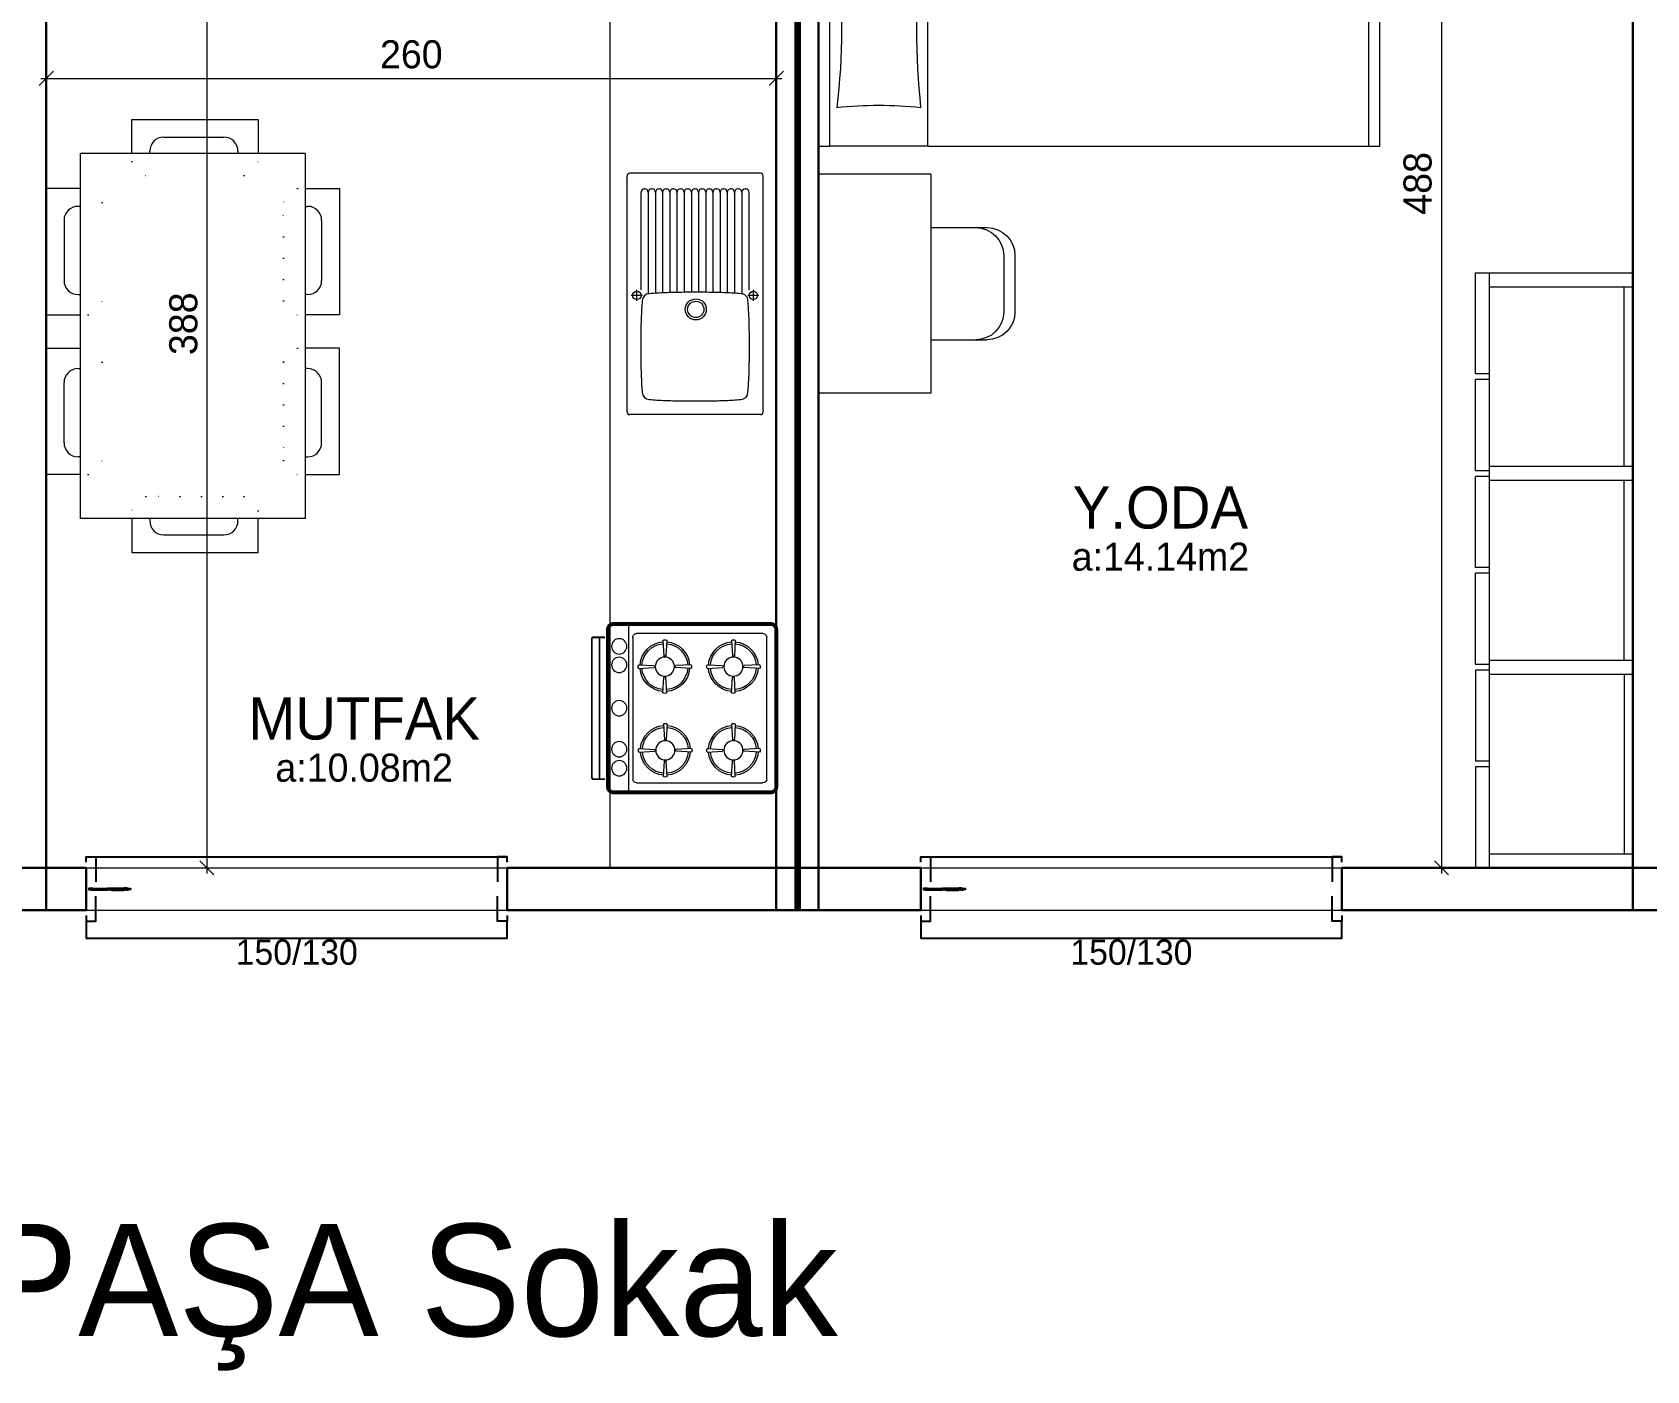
# Model space of a CAD drawing. Header units: centimetres. Extents: x 562865 to 1310255, y -148070 to 32737.
# Drawn here: x 621517 to 622092, y 22364 to 22840 of the extents above; entities that cross this region are included whole.
import ezdxf
from ezdxf.enums import TextEntityAlignment as Align

# ---------------------------------------------------------------- set-up
doc = ezdxf.new("R2010")
doc.units = ezdxf.units.CM
doc.header["$LTSCALE"] = 2.5
doc.linetypes.add('ACAD_ISO07W100', pattern=[3, 0, -3])
doc.layers.get('0').update_dxf_attribs({"color": 86})
for name, color, linetype in [('alan', 7, 'Continuous'), ('mahal', 7, 'Continuous'), ('penc-yazi', 7, 'Continuous'), ('pencere', 7, 'Continuous')]:
    doc.layers.add(name, color=color, linetype=linetype)
for name, color, linetype, lineweight in [('DUVAR', 4, 'Continuous', 30), ('duvar-kesim', 7, 'Continuous', 0), ('iç ölçü', 106, 'Continuous', 18), ('kolon', 1, 'Continuous', 53), ('Z_YOL_ADI', 7, 'Continuous', 0)]:
    doc.layers.add(name, color=color, linetype=linetype, lineweight=lineweight)
doc.styles.add('PINAR', font='comic.ttf')
doc.dimstyles.new('TEMİZ ÖLÇÜ', dxfattribs={"dimtxt": 10, "dimasz": 5, "dimexe": 1.8, "dimexo": 0.625, "dimgap": 3, "dimtad": 1, "dimdec": 0, "dimrnd": 0.5, "dimzin": 1, "dimdsep": 46, "dimtxsty": 'PINAR', "dimblk": 'OBLIQUE', "dimcen": 0.9, "dimdle": 2, "dimclrd": 256, "dimclre": 256, "dimclrt": 7, "dimadec": 0, "dimazin": 0, "dimtfac": 1, "dimtdec": 0, "dimtofl": 0, "dimtmove": 2, "dimatfit": 2, "dimfxl": 10, "dimfxlon": 1, "dimlwd": -1, "dimlwe": -1, "dimarcsym": 0})

# ---------------------------------------------------------------- blocks, each defined once
blk = doc.blocks.new('_Oblique')
at = {"color": 0, "linetype": 'ByBlock', "lineweight": -2}
blk.add_line((-0.5, -0.5), (0.5, 0.5), dxfattribs=at)
blk = doc.blocks.new('*D1484')
at = {"layer": 'Defpoints', "color": 0}
for p in [(621521.78, 22823.16), (621781.78, 22824.06), (621781.78, 22823.16)]:
    blk.add_point(p, dxfattribs=at)
at = {"layer": 'iç ölçü'}
for p, q in [((621519.78, 22824.06), (621783.78, 22824.06)), ((621521.78, 22823.79), (621521.78, 22825.86)), ((621781.78, 22823.79), (621781.78, 22825.86))]:
    blk.add_line(p, q, dxfattribs=at)
at = {"layer": 'iç ölçü', "linetype": 'ByBlock', "xscale": 5, "yscale": 5, "zscale": 5, "rotation": 180}
blk.add_blockref('_Oblique', (621521.78, 22824.06), dxfattribs=at)
at = {"layer": 'iç ölçü', "linetype": 'ByBlock', "xscale": 5, "yscale": 5, "zscale": 5}
blk.add_blockref('_Oblique', (621781.78, 22824.06), dxfattribs=at)
at = {"layer": 'iç ölçü', "color": 7, "insert": (621651.78, 22832.56), "char_height": 10, "attachment_point": 5, "style": 'PINAR'}
blk.add_mtext('260', dxfattribs=at)
blk = doc.blocks.new('*D1485')
at = {"layer": 'Defpoints', "color": 0}
for p in [(621567.9, 22930.49), (621573.16, 22542.78), (621578.98, 22542.78)]:
    blk.add_point(p, dxfattribs=at)
at = {"layer": 'iç ölçü'}
for p, q in [((621578.98, 22932.49), (621578.98, 22540.78)), ((621568.98, 22930.49), (621580.78, 22930.49)), ((621573.79, 22542.78), (621580.78, 22542.78))]:
    blk.add_line(p, q, dxfattribs=at)
at = {"layer": 'iç ölçü', "linetype": 'ByBlock', "xscale": 5, "yscale": 5, "zscale": 5}
for p, rotation in [((621578.98, 22930.49), 90), ((621578.98, 22542.78), 270)]:
    blk.add_blockref('_Oblique', p, dxfattribs=dict(at, rotation=rotation))
at = {"layer": 'iç ölçü', "color": 7, "insert": (621570.62, 22736.64), "char_height": 10, "attachment_point": 5, "rotation": 90, "style": 'PINAR'}
blk.add_mtext('388', dxfattribs=at)
blk = doc.blocks.new('*D1499')
at = {"layer": 'Defpoints', "color": 0}
for p in [(622033.44, 23030.49), (622018.68, 22542.78), (622033.44, 22542.78)]:
    blk.add_point(p, dxfattribs=at)
at = {"layer": 'iç ölçü'}
for p, q in [((622028.68, 23030.49), (622016.88, 23030.49)), ((622018.68, 23032.49), (622018.68, 22540.78)), ((622028.68, 22542.78), (622016.88, 22542.78))]:
    blk.add_line(p, q, dxfattribs=at)
at = {"layer": 'iç ölçü', "linetype": 'ByBlock', "xscale": 5, "yscale": 5, "zscale": 5}
for p, rotation in [((622018.68, 23030.49), 90), ((622018.68, 22542.78), 270)]:
    blk.add_blockref('_Oblique', p, dxfattribs=dict(at, rotation=rotation))
at = {"layer": 'iç ölçü', "color": 7, "insert": (622010.22, 22786.64), "char_height": 10, "attachment_point": 5, "rotation": 90, "style": 'PINAR'}
blk.add_mtext('488', dxfattribs=at)
blk = doc.blocks.new('fm-win2')
at = {"color": 8, "linetype": 'Continuous'}
for p, q in [((11, 1.4), (11, 0.2)), ((11, 1.4), (54.3, 1.4)), ((11, 0.2), (54.3, 0.2)), ((12, 1.4), (12, 0.2)), ((12.8, 3), (52.5, 3)), ((53.3, 1.4), (53.3, 0.2)), ((54.3, 1.4), (54.3, 0.2)), ((63.9, 0.3), (63.9, -0.9)), ((63.9, 0.3), (103.2, 0.3)), ((64.9, 0.3), (64.9, -0.9)), ((102.2, 0.3), (102.2, -0.9)), ((103.2, 0.3), (103.2, -0.9)), ((12.9, -1.9), (52.3, -1.9)), ((63.9, -0.9), (103.2, -0.9)), ((65.4, -3.3), (101.6, -3.3))]:
    blk.add_line(p, q, dxfattribs=at)
at = {"linetype": 'Continuous'}
for points in [[(7, -1.8), (0, -1.8), (0, 1.8), (7, 1.8)], [(7.5, -1.7), (7.5, -0.1), (7.2, -0.1), (7.2, 0.2), (7.5, 0.2), (7.5, 0.7), (7.2, 0.7), (7.2, 1), (7.5, 1), (7.5, 2), (6.2, 2), (6.2, 2.7), (5.6, 2.7), (5.5, 2), (5.2, 2), (5.4, 3), (12.5, 3), (12.7, 2), (12.4, 2), (12.3, 2.7), (11.7, 2.7), (11.7, 2), (10.5, 2), (10.5, 1), (10.8, 1), (10.8, 0.7), (10.5, 0.7), (10.5, 0.2), (10.8, 0.2), (10.8, -0.1), (10.5, -0.1), (10.5, -1.7), (10.8, -1.7), (10.8, -2), (7.2, -2), (7.2, -1.7)], [(58, 2), (59.2, 2), (59.2, 2.7), (59.8, 2.7), (59.9, 2), (60.2, 2), (60, 3), (52.8, 3), (52.6, 2), (52.9, 2), (53, 2.7), (53.5, 2.7), (53.5, 2), (54.7, 2), (54.7, 1), (54.4, 1), (54.4, 0.7), (54.7, 0.7), (54.7, 0.2), (54.4, 0.2), (54.4, -0.1), (54.7, -0.1), (54.7, -1.7), (54.4, -1.7), (54.4, -2), (58.3, -2), (58.3, -1.7), (58, -1.7), (58, -0.1), (58.3, -0.1), (58.3, 0.2), (58, 0.2), (58, 0.7), (58.3, 0.7), (58.3, 1), (58, 1)], [(63.1, -1.2), (63.1, 0.9), (63.9, 0.9), (63.9, 1.6), (64.4, 1.6), (64.5, 0.9), (64.9, 0.9), (64.7, 1.9), (59.8, 1.9), (59.8, 1.6), (59.9, 1.6), (59.9, 0.8), (59.1, 0.8), (59.1, -0.2), (60.1, -0.2), (60.1, -1.8), (59.1, -1.8), (59.1, -2.3), (57.5, -2.3), (57.5, -3.5), (63.4, -3.5), (63.4, -3.2), (63.1, -3.2), (63.1, -1.4), (63.4, -1.4), (63.4, -1.2)], [(104, -1.4), (103.7, -1.4), (103.7, -1.2), (104, -1.2), (104, 0.9), (103.1, 0.9), (103.1, 1.6), (102.6, 1.6), (102.5, 0.9), (102.2, 0.9), (102.4, 1.9), (107.3, 1.9), (107.3, 1.6), (107.2, 1.6), (107.2, 0.8), (108, 0.8), (108, -0.2), (107, -0.2), (107, -1.8), (108, -1.8), (108, -2.3), (109.5, -2.3), (109.5, -3.5), (103.7, -3.5), (103.7, -3.2), (104, -3.2)], [(109, 0.7), (108.7, 0.7), (108.7, 1), (109, 1), (109, 2), (107.8, 2), (107.8, 2.7), (107.2, 2.7), (107.1, 2), (106.8, 2), (107, 3), (114.4, 3), (114.6, 2), (114.2, 2), (114.1, 2.7), (113.6, 2.7), (113.6, 2), (112.3, 2), (112.3, 1), (112.6, 1), (112.6, 0.7), (112.3, 0.7), (112.3, 0.2), (112.6, 0.2), (112.6, -0.1), (112.3, -0.1), (112.3, -1.7), (112.6, -1.7), (112.6, -2), (108.7, -2), (108.7, -1.7), (109, -1.7), (109, -0.1), (108.7, -0.1), (108.7, 0.2), (109, 0.2)], [(113, -1.8), (120, -1.8), (120, 1.8), (113, 1.8)]]:
    blk.add_lwpolyline(points, close=True, dxfattribs=at)
at = {"color": 8, "linetype": 'Continuous'}
blk.add_lwpolyline([(63.4, 1.9), (65.2, 3.7), (101.8, 3.7), (103.6, 1.9)], dxfattribs=at)
for points in [[(10.9, -1.4), (10.9, -1.9), (12.6, -1.9), (12.6, -0.5), (12.3, -0.5), (12.3, -1), (11.8, -1), (11.8, -0.5), (11.5, -0.5), (11.5, -1.1), (10.7, -1.1), (10.7, -0.5), (10.6, -0.5), (10.6, -1.4)], [(54.3, -1.4), (54.3, -1.9), (52.6, -1.9), (52.6, -0.5), (52.9, -0.5), (52.9, -1), (53.4, -1), (53.4, -0.5), (53.7, -0.5), (53.7, -1.1), (54.5, -1.1), (54.5, -0.5), (54.6, -0.5), (54.6, -1.4)], [(63.2, -2.4), (63.5, -2.4), (63.5, -3.3), (65.2, -3.3), (65.2, -1.6), (64.9, -1.6), (64.9, -2.1), (64.4, -2.1), (64.4, -1.6), (64.1, -1.6), (64.1, -2.1), (63.3, -2.1), (63.3, -1.6), (63.2, -1.6)], [(103.9, -2.4), (103.6, -2.4), (103.6, -3.3), (101.9, -3.3), (101.9, -1.6), (102.2, -1.6), (102.2, -2.1), (102.7, -2.1), (102.7, -1.6), (103, -1.6), (103, -2.1), (103.8, -2.1), (103.8, -1.6), (103.9, -1.6)]]:
    blk.add_lwpolyline(points, close=True, dxfattribs=at)
blk = doc.blocks.new('A$C6E22183B')
at = {"color": 33}
for p, q in [((30.49, 154.3), (75.49, 154.3)), ((30.49, 142.15), (30.49, 154.3)), ((75.49, 154.3), (75.49, 142.15)), ((92.18, 142.15), (12.18, 142.15)), ((12.18, 12.15), (12.18, 142.15)), ((92.18, 142.15), (92.18, 12.15)), ((0, 129.67), (0, 84.67)), ((12.18, 129.67), (0, 129.67)), ((92.18, 129.67), (104.36, 129.67)), ((104.36, 129.67), (104.36, 84.67)), ((0, 84.67), (12.18, 84.67)), ((104.36, 84.67), (92.18, 84.67)), ((0, 27.79), (0, 72.79)), ((0, 72.79), (12.18, 72.79)), ((104.36, 72.79), (92.18, 72.79)), ((104.36, 27.79), (104.36, 72.79)), ((12.18, 27.79), (0, 27.79)), ((92.18, 27.79), (104.36, 27.79)), ((92.18, 12.15), (12.18, 12.15)), ((30.49, 12.15), (30.49, 0)), ((75.49, 0), (75.49, 12.15)), ((30.49, 0), (75.49, 0))]:
    blk.add_line(p, q, dxfattribs=at)
for p, q in [((41.83, 148), (63.26, 148)), ((36.83, 142.15), (36.83, 143)), ((68.26, 143), (68.26, 142.15)), ((12.18, 123.34), (11.31, 123.34)), ((92.18, 123.34), (93.06, 123.34)), ((6.31, 118.34), (6.31, 96.37)), ((98.06, 118.34), (98.06, 96.91)), ((11.31, 91.91), (12.18, 91.91)), ((93.06, 91.91), (92.18, 91.91)), ((11.31, 65.55), (12.18, 65.55)), ((93.06, 65.55), (92.18, 65.55)), ((6.31, 39.13), (6.31, 60.55)), ((98.06, 39.13), (98.06, 60.55)), ((12.18, 34.13), (11.31, 34.13)), ((92.18, 34.13), (93.06, 34.13)), ((36.83, 12.15), (36.83, 11.31)), ((68.26, 11.31), (68.26, 12.15)), ((41.83, 6.31), (63.26, 6.31))]:
    blk.add_line(p, q)
at = {"linetype": 'ACAD_ISO07W100'}
for p, q in [((30.49, 139.37), (30.49, 142.15)), ((75.49, 142.15), (75.49, 139.37)), ((84.44, 89.67), (84.44, 124.67)), ((84.44, 67.79), (84.44, 32.79)), ((70.49, 19.93), (35.49, 19.93))]:
    blk.add_line(p, q, dxfattribs=at)
for centre, start, end in [((41.83, 143), 90, 180), ((63.26, 143), 0, 90), ((11.31, 118.34), 90, 180), ((93.06, 118.34), 0, 90), ((11.31, 96.91), 180, 270), ((93.06, 96.91), 270, 0), ((11.31, 60.55), 90, 180), ((93.06, 60.55), 0, 90), ((11.31, 39.13), 180, 270), ((93.06, 39.13), 270, 0), ((41.83, 11.31), 180, 270), ((63.26, 11.31), 270, 0)]:
    blk.add_arc(centre, 5, start, end)
for centre, start, end in [((35.49, 139.37), 180, 270), ((70.49, 139.37), 270, 0), ((14.93, 124.67), 0, 90), ((89.44, 124.67), 90, 180), ((14.93, 89.67), 270, 0), ((89.44, 89.67), 180, 270), ((14.93, 67.79), 0, 90), ((89.44, 67.79), 90, 180), ((14.93, 32.79), 270, 0), ((89.44, 32.79), 180, 270), ((35.49, 14.93), 90, 180), ((70.49, 14.93), 0, 90)]:
    blk.add_arc(centre, 5, start, end, dxfattribs=at)
blk = doc.blocks.new('Firin-1')
for p, q in [((-26.84, -49.81), (-26.84, -4.81)), ((-25.48, -3.44), (24.97, -3.44)), ((26.34, -4.81), (26.34, -49.81)), ((24.97, -51.17), (-25.48, -51.17)), ((-30.25, -52.62), (29.75, -52.62))]:
    blk.add_line(p, q)
at = {"color": 8}
for p, q in [((-15.93, -6.01), (-15.59, -11.47)), ((-14.57, -6.01), (-14.91, -11.47)), ((13.88, -6.01), (14.22, -11.47)), ((15.25, -6.01), (14.91, -11.47)), ((-24.57, -14.64), (-19.11, -14.99)), ((-24.57, -16.01), (-19.11, -15.67)), ((-5.94, -14.64), (-11.39, -14.99)), ((-5.94, -16.01), (-11.39, -15.67)), ((5.25, -14.64), (10.71, -14.99)), ((5.25, -16.01), (10.71, -15.67)), ((23.88, -14.64), (18.42, -14.99)), ((23.88, -16.01), (18.42, -15.67)), ((-15.93, -24.64), (-15.59, -19.19)), ((-14.57, -24.64), (-14.91, -19.19)), ((13.88, -24.64), (14.22, -19.19)), ((15.25, -24.64), (14.91, -19.19)), ((-15.93, -30.27), (-15.59, -35.73)), ((-14.57, -30.27), (-14.91, -35.73)), ((13.88, -30.43), (14.22, -35.89)), ((15.25, -30.43), (14.91, -35.89)), ((-24.57, -38.9), (-19.11, -39.24)), ((-24.57, -40.27), (-19.11, -39.92)), ((-5.94, -38.9), (-11.39, -39.24)), ((-5.94, -40.27), (-11.39, -39.92)), ((5.25, -39.07), (10.71, -39.41)), ((5.25, -40.43), (10.71, -40.09)), ((23.88, -39.07), (18.42, -39.41)), ((23.88, -40.43), (18.42, -40.09)), ((-15.93, -48.9), (-15.59, -43.44)), ((-14.57, -48.9), (-14.91, -43.44)), ((13.88, -49.06), (14.22, -43.61)), ((15.25, -49.06), (14.91, -43.61))]:
    blk.add_line(p, q, dxfattribs=at)
at = {"const_width": 1.36}
blk.add_lwpolyline([(29.75, -2.08), (29.75, -57.99, -0.414214), (27.7, -60.03), (-28.21, -60.03, -0.414214), (-30.25, -57.99), (-30.25, -2.08, -0.414214), (-28.21, -0.03), (27.7, -0.03, -0.414214)], format="xyb", close=True, dxfattribs=at)
at = {"color": 8, "const_width": 0.682}
for points in [[(-25.53, -61.03), (-25.53, -65.08)], [(-25.53, -63.03), (25.03, -63.03)], [(25.03, -65.08), (25.03, -61.03)], [(-24.85, -65.76), (24.34, -65.76)]]:
    blk.add_lwpolyline(points, dxfattribs=at)
for points in [[(-25.53, -65.08, 0.414214), (-24.85, -65.76, 0.414214)], [(24.34, -65.76, 0.414214), (25.03, -65.08, 0.414214)]]:
    blk.add_lwpolyline(points, format="xyb", dxfattribs=at)
at = {"color": 8}
for centre, radius in [((-15.25, -15.33), 3.41), ((14.56, -15.33), 3.41), ((-15.25, -39.58), 3.41), ((14.56, -39.75), 3.41), ((-21.65, -55.99), 2.73), ((-14.86, -55.99), 2.73), ((-0.25, -55.99), 2.73), ((15.16, -55.99), 2.73), ((21.78, -55.99), 2.73)]:
    blk.add_circle(centre, radius, dxfattribs=at)
for centre, start, end in [((-25.48, -4.81), 90, 180), ((24.97, -4.81), 0, 90), ((-25.48, -49.81), 180, 270), ((24.97, -49.81), 270, 0)]:
    blk.add_arc(centre, 1.36, start, end)
for centre, radius, start, end in [((-15.25, -15.33), 8.86, 94.21993, 175.78007), ((-15.25, -15.33), 8.18, 94.27357, 175.72643), ((-15.25, -6.9), 1.12, 52.34604, 127.65396), ((-15.25, -11.23), 0.415, 214.84999, 325.15001), ((-15.25, -15.33), 8.18, 4.27357, 85.72643), ((-15.25, -15.33), 8.86, 4.21993, 85.78007), ((14.56, -15.33), 8.86, 94.21993, 175.78007), ((14.56, -15.33), 8.18, 94.27357, 175.72643), ((14.56, -6.9), 1.12, 52.34604, 127.65396), ((14.56, -11.23), 0.415, 214.84999, 325.15001), ((14.56, -15.33), 8.18, 4.27357, 85.72643), ((14.56, -15.33), 8.86, 4.21993, 85.78007), ((-23.68, -15.33), 1.12, 142.34604, 217.65396), ((-15.25, -15.33), 8.86, 184.21993, 265.78007), ((-15.25, -15.33), 8.18, 184.27357, 265.72643), ((-19.35, -15.33), 0.415, 304.84999, 55.15001), ((-15.25, -15.33), 8.18, 274.27357, 355.72643), ((-15.25, -15.33), 8.86, 274.21993, 355.78007), ((-11.16, -15.33), 0.415, 124.84999, 235.15001), ((-6.82, -15.33), 1.12, 322.34604, 37.65396), ((6.14, -15.33), 1.12, 142.34604, 217.65396), ((14.56, -15.33), 8.86, 184.21993, 265.78007), ((14.56, -15.33), 8.18, 184.27357, 265.72643), ((10.47, -15.33), 0.415, 304.84999, 55.15001), ((14.56, -15.33), 8.18, 274.27357, 355.72643), ((14.56, -15.33), 8.86, 274.21993, 355.78007), ((18.66, -15.33), 0.415, 124.84999, 235.15001), ((22.99, -15.33), 1.12, 322.34604, 37.65396), ((-15.25, -19.42), 0.415, 34.84999, 145.15001), ((14.56, -19.42), 0.415, 34.84999, 145.15001), ((-15.25, -23.76), 1.12, 232.34604, 307.65396), ((14.56, -23.76), 1.12, 232.34604, 307.65396), ((-15.25, -39.58), 8.86, 94.21993, 175.78007), ((-15.25, -39.58), 8.18, 94.27357, 175.72643), ((-15.25, -31.15), 1.12, 52.34604, 127.65396), ((-15.25, -39.58), 8.18, 4.27357, 85.72643), ((-15.25, -39.58), 8.86, 4.21993, 85.78007), ((14.56, -39.75), 8.86, 94.21993, 175.78007), ((14.56, -39.75), 8.18, 94.27357, 175.72643), ((14.56, -31.32), 1.12, 52.34604, 127.65396), ((14.56, -39.75), 8.18, 4.27357, 85.72643), ((14.56, -39.75), 8.86, 4.21993, 85.78007), ((-23.68, -39.58), 1.12, 142.34604, 217.65396), ((-15.25, -39.58), 8.86, 184.21993, 265.78007), ((-15.25, -39.58), 8.18, 184.27357, 265.72643), ((-19.35, -39.58), 0.415, 304.84999, 55.15001), ((-15.25, -35.49), 0.415, 214.84999, 325.15001), ((-15.25, -39.58), 8.18, 274.27357, 355.72643), ((-15.25, -39.58), 8.86, 274.21993, 355.78007), ((-11.16, -39.58), 0.415, 124.84999, 235.15001), ((-6.82, -39.58), 1.12, 322.34604, 37.65396), ((6.14, -39.75), 1.12, 142.34604, 217.65396), ((10.47, -39.75), 0.415, 304.84999, 55.15001), ((14.56, -35.65), 0.415, 214.84999, 325.15001), ((18.66, -39.75), 0.415, 124.84999, 235.15001), ((22.99, -39.75), 1.12, 322.34604, 37.65396), ((-15.25, -43.68), 0.415, 34.84999, 145.15001), ((14.56, -39.75), 8.86, 184.21993, 265.78007), ((14.56, -39.75), 8.18, 184.27357, 265.72643), ((14.56, -43.84), 0.415, 34.84999, 145.15001), ((14.56, -39.75), 8.18, 274.27357, 355.72643), ((14.56, -39.75), 8.86, 274.21993, 355.78007), ((-15.25, -48.01), 1.12, 232.34604, 307.65396), ((14.56, -48.18), 1.12, 232.34604, 307.65396)]:
    blk.add_arc(centre, radius, start, end, dxfattribs=at)
blk = doc.blocks.new('Evye-2')
for p, q in [((-37.5, -23), (-37.5, 23.5)), ((-36.5, 24.5), (47.5, 24.5)), ((48.5, -23), (48.5, 23.5)), ((3, 21), (7, 21)), ((5, 19), (5, 23)), ((3, -20.5), (7, -20.5)), ((5, -22.5), (5, -18.5)), ((-36.5, -24), (47.5, -24))]:
    blk.add_line(p, q)
at = {"color": 8}
for p, q in [((7, 19.5), (41.7, 19.5)), ((42.9, 18.3), (42.9, 18.1366)), ((41.7, 16.9366), (5.5459, 16.9366)), ((41.7, 14.3766), (6, 14.3766)), ((41.7, 11.8166), (6, 11.8166)), ((42.9, 15.7366), (42.9, 15.5766)), ((42.9, 13.1766), (42.9, 13.0166)), ((41.7, 9.2566), (6, 9.2566)), ((41.7, 6.6966), (6.0519, 6.6966)), ((42.9, 10.6166), (42.9, 10.4566)), ((42.9, 8.0566), (42.9, 7.8966)), ((41.7, 4.1366), (6.0917, 4.1366)), ((41.7, 1.5766), (6.1117, 1.5766)), ((42.9, 5.4966), (42.9, 5.3366)), ((42.9, 2.9366), (42.9, 2.7766)), ((42.9, 0.3766), (42.9, 0.2166)), ((41.7, -3.5434), (6.0928, -3.5434)), ((41.7, -0.9834), (6.1121, -0.9834)), ((42.9, -2.1834), (42.9, -2.3434)), ((42.9, -4.7434), (42.9, -4.9034)), ((41.7, -8.6634), (6, -8.6634)), ((41.7, -11.2234), (6, -11.2234)), ((41.7, -6.1034), (6.0537, -6.1034)), ((42.9, -7.3034), (42.9, -7.4634)), ((42.9, -9.8634), (42.9, -10.0234)), ((41.7, -16.3434), (5.5602, -16.3434)), ((41.7, -13.7834), (6, -13.7834)), ((42.9, -12.4234), (42.9, -12.5834)), ((42.9, -14.9834), (42.9, -15.1434)), ((7, -19), (41.7, -19)), ((42.9, -17.5434), (42.9, -17.8))]:
    blk.add_line(p, q, dxfattribs=at)
for centre, radius in [((5, 21), 1.5), ((0, 0), 3.75), ((0, 0), 2.9), ((5, -20.5), 1.5)]:
    blk.add_circle(centre, radius)
for centre, radius, start, end in [((-36.5, 23.5), 1, 90, 180), ((47.5, 23.5), 1, 0, 90), ((-29.5, 16.5), 2.5831, 90, 180), ((-22.9779, -47.8015), 67.2017, 93.313256, 95.56949), ((-17.2225, -147.2206), 166.7873, 91.373663, 93.313194), ((-13.2502, -312.8726), 332.4869, 89.999972, 91.373679), ((-13.2498, -312.8726), 332.4869, 88.626321, 90.000028), ((-9.2775, -147.2206), 166.7873, 86.686806, 88.626337), ((-3.5221, -47.8011), 67.2014, 84.430506, 86.686741), ((3, 16.5), 2.5831, 0, 90), ((134.2205, 4.2225), 166.7873, 176.686806, 178.626337), ((34.8012, 9.9778), 67.2016, 174.430498, 176.686733), ((-61.3012, 9.9779), 67.2016, 3.313246, 5.569481), ((-160.7205, 4.2225), 166.7873, 1.373663, 3.313194), ((299.8725, 0.2501), 332.4869, 178.626321, 180.000028), ((-326.3725, 0.2501), 332.4869, 359.999972, 1.373679), ((299.8725, 0.2498), 332.4869, 179.999972, 181.373679), ((-326.3726, 0.2498), 332.4869, 358.626321, 0.000028), ((134.2205, -3.7226), 166.7873, 181.373663, 183.313194), ((-160.7205, -3.7226), 166.7873, 356.686806, 358.626337), ((34.8012, -9.4779), 67.2015, 183.313269, 185.569504), ((-29.5, -16), 2.5831, 180, 270), ((3, -16), 2.5831, 270, 0), ((-61.3012, -9.478), 67.2015, 354.430518, 356.686753), ((-36.5, -23), 1, 180, 270), ((-22.9779, 48.3014), 67.2017, 264.43051, 266.686744), ((-17.2225, 147.7205), 166.7873, 266.686806, 268.626337), ((-13.2502, 313.3725), 332.4869, 268.626321, 270.000028), ((-13.2498, 313.3725), 332.4869, 269.999972, 271.373679), ((-9.2775, 147.7205), 166.7873, 271.373663, 273.313194), ((-3.5221, 48.301), 67.2014, 273.313238, 275.569472), ((47.5, -23), 1, 270, 0)]:
    blk.add_arc(centre, radius, start, end)
for centre, start, end in [((41.7, 18.3), 0, 90), ((41.7, 18.1366), 270, 0), ((41.7, 15.7366), 0, 90), ((41.7, 15.5766), 270, 0), ((41.7, 13.1766), 0, 90), ((41.7, 13.0166), 270, 0), ((41.7, 10.6166), 0, 90), ((41.7, 10.4566), 270, 0), ((41.7, 8.0566), 0, 90), ((41.7, 7.8966), 270, 0), ((41.7, 5.4966), 0, 90), ((41.7, 5.3366), 270, 0), ((41.7, 2.9366), 0, 90), ((41.7, 2.7766), 270, 0), ((41.7, 0.3766), 0, 90), ((41.7, 0.2166), 270, 0), ((41.7, -2.1834), 0, 90), ((41.7, -2.3434), 270, 0), ((41.7, -4.7434), 0, 90), ((41.7, -4.9034), 270, 0), ((41.7, -7.3034), 0, 90), ((41.7, -7.4634), 270, 0), ((41.7, -9.8634), 0, 90), ((41.7, -10.0234), 270, 0), ((41.7, -12.4234), 0, 90), ((41.7, -12.5834), 270, 0), ((41.7, -14.9834), 0, 90), ((41.7, -15.1434), 270, 0), ((41.7, -17.5434), 0, 90), ((41.7, -17.8), 270, 0)]:
    blk.add_arc(centre, 1.2, start, end, dxfattribs=at)
blk = doc.blocks.new('A$C5B622B99')
for p, q in [((0, 200), (40, 200)), ((0, 165), (0, 200)), ((40, 165), (40, 200)), ((45, 143.16), (45, 196)), ((195, 161), (195, 196)), ((205, 200), (283, 200)), ((205, 160), (205, 200)), ((283, 160), (283, 200)), ((0, 165), (40, 165)), ((205, 160), (283, 160)), ((45, 0), (45, 4)), ((194.99, 4), (195, 0)), ((195, 0), (45, 0))]:
    blk.add_line(p, q)
at = {"color": 42}
for p, q in [((2, 161.8), (2, 165)), ((38, 161.8), (2, 161.8)), ((38, 165), (38, 161.8)), ((57.14, 124.69), (113.77, 161)), ((194.99, 161), (113.77, 161)), ((194.99, 161), (194.99, 4)), ((224, 160), (224, 140)), ((264, 160), (264, 140)), ((57.14, 124.69), (45, 143.15)), ((45, 4), (45, 143.15)), ((234, 134), (254, 134)), ((234, 130), (254, 130)), ((195, 4), (45, 4))]:
    blk.add_line(p, q, dxfattribs=at)
blk.add_lwpolyline([(45, 200), (195, 200), (195, 196), (45, 196)], close=True)
for centre, radius, start, end in [((-12.22, 178.48), 72.55, 348.06799, 11.93201), ((86.27, 527.83), 335.48, 265.2981, 274.7019), ((224.43, 178.48), 111.68, 172.28082, 187.71918), ((153.73, 412.86), 221.09, 262.85499, 277.14501), ((44.71, 178.48), 82.89, 349.57411, 10.42589), ((317.08, 178.48), 136.67, 173.69908, 186.30092), ((86.27, -141.41), 306.13, 84.84604, 95.15396), ((153.73, -94.37), 259.31, 83.91241, 96.08759), ((194.99, 161), 0.005, 270, 0), ((45, 143.16), 0.005, 180, 292.0158)]:
    blk.add_arc(centre, radius, start, end)
for centre, radius, start, end in [((147.49, -110.3), 273.39, 97.08581, 112.0158), ((234, 144), 10, 180, 270), ((254, 144), 10, 270, 0), ((234, 140), 10, 180, 270), ((254, 140), 10, 270, 0)]:
    blk.add_arc(centre, radius, start, end, dxfattribs=at)
blk = doc.blocks.new('A$C355D1F9A')
for p, q in [((0, 0), (0, 212)), ((56, 212), (0, 212)), ((51, 207), (0, 207)), ((3, 143), (3, 207)), ((51, 212), (51, 0)), ((56, 176), (56, 212)), ((51, 176), (56, 176)), ((51, 174), (56, 174)), ((56, 141.5), (56, 174)), ((51, 143), (0, 143)), ((51, 138), (0, 138)), ((3, 138), (3, 74)), ((51, 141.5), (56, 141.5)), ((51, 139.5), (56, 139.5)), ((56, 139.5), (56, 107)), ((51, 107), (56, 107)), ((51, 105), (56, 105)), ((56, 105), (56, 72.5)), ((0, 74), (51, 74)), ((0, 69), (51, 69)), ((3, 69), (3, 5)), ((51, 72.5), (56, 72.5)), ((51, 70.5), (56, 70.5)), ((56, 70.5), (56, 38)), ((51, 38), (56, 38)), ((51, 36), (56, 36)), ((56, 36), (56, 0)), ((51, 5), (0, 5)), ((56, 0), (0, 0))]:
    blk.add_line(p, q)

msp = doc.modelspace()

# ---------------------------------------------------------------- linework, layer by layer
at = {"layer": 'DUVAR'}
for p, q in [((621781.78, 23305.49), (621781.78, 22527.78)), ((621796.78, 23135.49), (621796.78, 22527.78)), ((621521.78, 22957.83), (621521.78, 22527.78)), ((622086.78, 22937.06), (622086.78, 22527.78)), ((621444.42, 22542.78), (621535.97, 22542.78)), ((621535.97, 22542.78), (621535.97, 22527.78)), ((621685.97, 22542.78), (621833.25, 22542.78)), ((621685.97, 22542.78), (621685.97, 22527.78)), ((621833.25, 22542.78), (621833.25, 22527.78)), ((621983.25, 22542.78), (622127.33, 22542.78)), ((621983.25, 22542.78), (621983.25, 22527.78)), ((621444.42, 22527.78), (621535.97, 22527.78)), ((621685.97, 22527.78), (621833.25, 22527.78)), ((621983.25, 22527.78), (622127.33, 22527.78))]:
    msp.add_line(p, q, dxfattribs=at)
at = {"layer": 'duvar-kesim'}
for p, q in [((621535.97, 22542.78), (621685.97, 22542.78)), ((621833.25, 22542.78), (621983.25, 22542.78)), ((621535.97, 22527.78), (621685.97, 22527.78)), ((621833.25, 22527.78), (621983.25, 22527.78))]:
    msp.add_line(p, q, dxfattribs=at)
at = {"layer": 'iç ölçü'}
msp.add_line((621722.49, 22870.49), (621722.49, 22542.78), dxfattribs=at)
at = {"layer": 'kolon', "color": 6, "lineweight": 100}
msp.add_line((621789.28, 23315.49), (621789.28, 22527.78), dxfattribs=at)
at = {"layer": 'pencere'}
for points in [[(621535.97, 22544.78), (621535.97, 22546.78), (621539.47, 22546.78), (621539.47, 22537.78)], [(621535.97, 22546.78), (621685.97, 22546.78)], [(621685.97, 22544.78), (621685.97, 22546.78), (621682.47, 22546.78), (621682.47, 22537.78)], [(621833.25, 22544.78), (621833.25, 22546.78), (621836.75, 22546.78), (621836.75, 22537.78)], [(621833.25, 22546.78), (621983.25, 22546.78)], [(621983.25, 22544.78), (621983.25, 22546.78), (621979.75, 22546.78), (621979.75, 22537.78)], [(621535.97, 22525.78), (621535.97, 22523.78), (621539.47, 22523.78), (621539.47, 22532.78)], [(621685.97, 22525.78), (621685.97, 22523.78), (621682.47, 22523.78), (621682.47, 22532.78)], [(621833.25, 22525.78), (621833.25, 22523.78), (621836.75, 22523.78), (621836.75, 22532.78)], [(621983.25, 22525.78), (621983.25, 22523.78), (621979.75, 22523.78), (621979.75, 22532.78)], [(621535.97, 22523.78), (621535.97, 22517.78), (621685.97, 22517.78), (621685.97, 22523.78)], [(621833.25, 22523.78), (621833.25, 22517.78), (621983.25, 22517.78), (621983.25, 22523.78)]]:
    msp.add_lwpolyline(points, dxfattribs=at)

# ---------------------------------------------------------------- block references
at = {"layer": 'iç ölçü', "xscale": -1}
for name, p, rotation in [('A$C5B622B99', (621996.78, 22994.9), 90), ('Firin-1', (621781.82, 22599.94), 270)]:
    msp.add_blockref(name, p, dxfattribs=dict(at, rotation=rotation))
at = {"layer": 'iç ölçü'}
msp.add_blockref('A$C6E22183B', (621521.78, 22655.11), dxfattribs=at)
at = {"layer": 'iç ölçü', "extrusion": (0, 0, -1), "xscale": -1, "zscale": -1, "rotation": 270}
msp.add_blockref('Evye-2', (-621753.1, 22741.75), dxfattribs=at)
at = {"layer": 'iç ölçü', "rotation": 180}
msp.add_blockref('A$C355D1F9A', (622086.78, 22754.78), dxfattribs=at)
at = {"layer": 'pencere', "xscale": 0.1233333333334485, "yscale": -0.1000000000003638, "zscale": 0.1233333333333333}
for p in [(621536.97, 22535.28), (621834.25, 22535.28)]:
    msp.add_blockref('fm-win2', p, dxfattribs=at)

# ---------------------------------------------------------------- texts
at = {"layer": 'alan', "style": 'PINAR'}
for s, p in [('a:14.14m2', (621918.58, 22648.68)), ('a:10.08m2', (621634.97, 22573.51))]:
    msp.add_text(s, height=10, dxfattribs=at).set_placement(p, align=Align.CENTER)
at = {"layer": 'mahal', "style": 'PINAR'}
for s, p in [('Y.ODA', (621918.58, 22663.68)), ('MUTFAK', (621634.97, 22588.51))]:
    msp.add_text(s, height=15, dxfattribs=at).set_placement(p, align=Align.CENTER)
at = {"layer": 'penc-yazi', "style": 'PINAR'}
for p in [(621610.97, 22512.78), (621908.25, 22512.78)]:
    msp.add_text('150/130', height=9, dxfattribs=at).set_placement(p, align=Align.MIDDLE_CENTER)
at = {"layer": 'Z_YOL_ADI', "style": 'PINAR'}
msp.add_text('HAYDAR PAŞA Sokak', height=40, dxfattribs=at).set_placement((621259.67, 22376))

# ---------------------------------------------------------------- dimensions: what is measured, and where the dimension line sits
at = {"layer": 'iç ölçü'}
for base, p1, p2, picture, middle in [((622018.68, 22542.78), (622033.44, 23030.49), (622033.44, 22542.78), '*D1499', (622010.22, 22786.64)), ((621578.98, 22542.78), (621567.9, 22930.49), (621573.16, 22542.78), '*D1485', (621570.62, 22736.64))]:
    dim = msp.add_linear_dim(base=base, p1=p1, p2=p2, angle=90, dimstyle='TEMİZ ÖLÇÜ', override={"dimarcsym": 1}, dxfattribs=at)
    dim.commit()
    dim.dimension.update_dxf_attribs({"geometry": picture, "text_midpoint": middle})
dim = msp.add_linear_dim(base=(621781.78, 22824.06), p1=(621521.78, 22823.16), p2=(621781.78, 22823.16), dimstyle='TEMİZ ÖLÇÜ', override={"dimarcsym": 1}, dxfattribs=at)
dim.commit()
dim.dimension.update_dxf_attribs({"geometry": '*D1484', "text_midpoint": (621651.78, 22832.56)})

doc.saveas('drawing.dxf')
